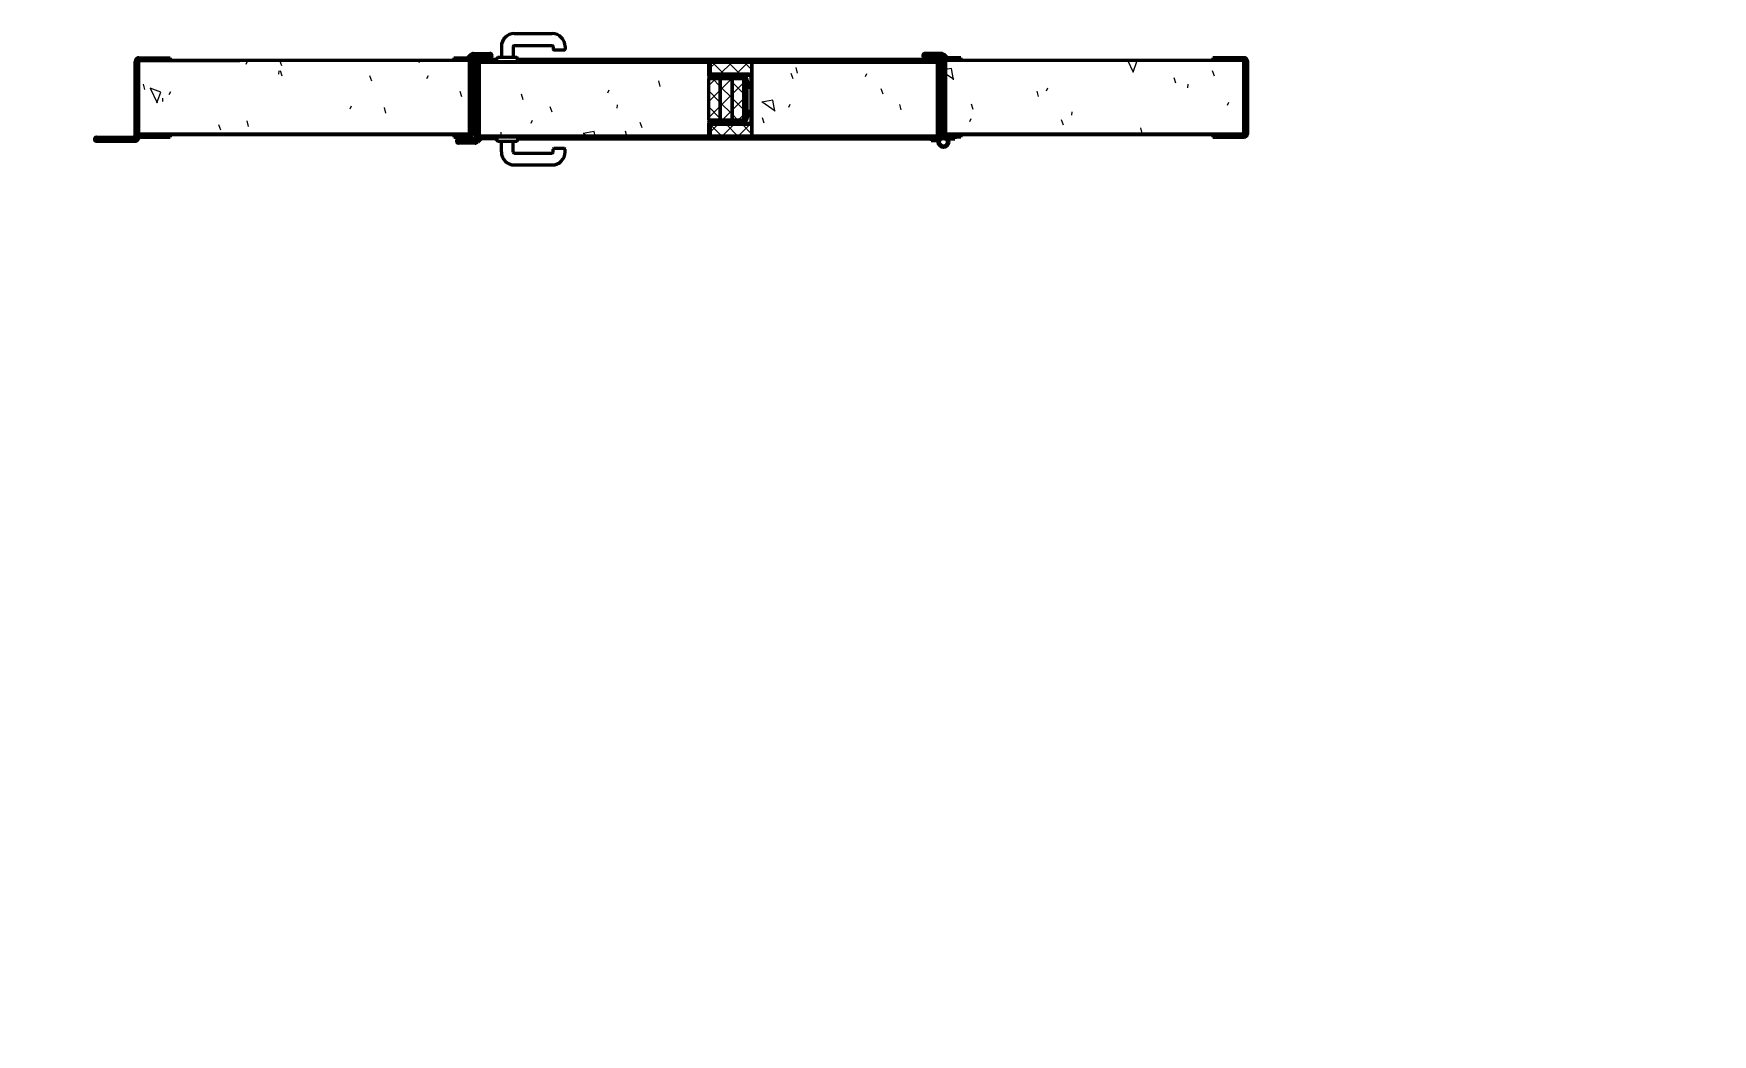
# Model space of a CAD drawing. Header units: millimetres. Extents: x 0 to 3360, y 0 to 297.
# Drawn here: x 1019.7 to 1167.8, y 0 to 88.3 of the extents above; entities that cross this region are included whole.
import ezdxf

# ---------------------------------------------------------------- set-up
doc = ezdxf.new("R2010")
doc.units = ezdxf.units.MM
doc.linetypes.add('K5LT_BASIC', pattern=[0])
doc.layers.add('Системный слой', color=7, linetype='Continuous')
pattern_1 = [(45, (0, 0), (-0.7071068, 0.7071068), []), (135, (0, 0), (-0.7071068, -0.7071068), [])]

# ---------------------------------------------------------------- blocks, each defined once
blk = doc.blocks.new('U593')
at = {"layer": 'Системный слой', "color": 5, "linetype": 'K5LT_BASIC', "lineweight": 60, "true_color": 0x0000ff}
for p, q in [((1060.4, 85.96), (1059.04, 85.96)), ((1060.4, 85.79), (1060.4, 85.96)), ((1058.71, 85.63), (1058.71, 79.13)), ((1058.88, 79.13), (1058.88, 85.63)), ((1059.04, 85.79), (1060.4, 85.79)), ((1058.54, 78.96), (1057.21, 78.96)), ((1058.54, 78.79), (1057.21, 78.79)), ((1058.68, 78.75), (1057.21, 78.75)), ((1058.68, 78.59), (1057.21, 78.59)), ((1059.02, 79.03), (1058.8, 78.8)), ((1059.14, 78.91), (1058.91, 78.68)), ((1060.4, 79.13), (1059.26, 79.13)), ((1060.4, 78.96), (1059.26, 78.96)), ((1060.4, 78.96), (1060.4, 79.13))]:
    blk.add_line(p, q, dxfattribs=at)
for centre, radius, start, end in [((1059.04, 85.63), 0.333, 90, 180), ((1059.04, 85.63), 0.167, 90, 180), ((1057.21, 78.77), 0.188, 90, 270), ((1057.21, 78.77), 0.0208, 90, 270), ((1058.54, 79.13), 0.333, 270, 0), ((1058.54, 79.13), 0.167, 270, 0), ((1058.68, 78.92), 0.167, 270, 315), ((1058.68, 78.92), 0.333, 270, 315), ((1059.26, 78.79), 0.333, 90, 135), ((1059.26, 78.79), 0.167, 90, 135)]:
    blk.add_arc(centre, radius, start, end, dxfattribs=at)
blk = doc.blocks.new('U594')
at = {"layer": 'Системный слой', "color": 5, "linetype": 'K5LT_BASIC', "lineweight": 60, "true_color": 0x0000ff}
for p, q in [((1056.79, 86.13), (1057.93, 86.13)), ((1056.79, 86.13), (1056.79, 85.96)), ((1056.79, 85.96), (1057.93, 85.96)), ((1058.05, 86.18), (1058.28, 86.41)), ((1058.17, 86.06), (1058.4, 86.29)), ((1058.31, 85.96), (1058.31, 79.46)), ((1058.48, 79.46), (1058.48, 85.96)), ((1058.51, 86.5), (1059.98, 86.5)), ((1058.51, 86.34), (1059.98, 86.34)), ((1058.65, 86.29), (1059.98, 86.29)), ((1058.65, 86.13), (1059.98, 86.13)), ((1056.79, 79.29), (1056.79, 79.13)), ((1058.15, 79.29), (1056.79, 79.29)), ((1056.79, 79.13), (1058.15, 79.13))]:
    blk.add_line(p, q, dxfattribs=at)
for centre, radius, start, end in [((1057.93, 86.29), 0.167, 270, 315), ((1057.93, 86.29), 0.333, 270, 315), ((1058.51, 86.17), 0.333, 90, 135), ((1058.65, 85.96), 0.333, 90, 180), ((1058.51, 86.17), 0.167, 90, 135), ((1058.65, 85.96), 0.167, 90, 180), ((1059.98, 86.32), 0.188, 270, 90), ((1059.98, 86.32), 0.0208, 270, 90), ((1058.15, 79.46), 0.333, 270, 0), ((1058.15, 79.46), 0.167, 270, 0)]:
    blk.add_arc(centre, radius, start, end, dxfattribs=at)
blk = doc.blocks.new('U595')
at = {"layer": 'Системный слой', "color": 5, "linetype": 'K5LT_BASIC', "lineweight": 60, "true_color": 0x0000ff}
for p, q in [((1099.81, 86.5), (1098.35, 86.5)), ((1099.81, 86.34), (1098.35, 86.34)), ((1099.68, 86.29), (1098.35, 86.29)), ((1099.68, 86.13), (1098.35, 86.13)), ((1099.85, 79.46), (1099.85, 85.96)), ((1100.16, 86.06), (1099.93, 86.29)), ((1100.01, 85.96), (1100.01, 79.46)), ((1100.28, 86.18), (1100.05, 86.41)), ((1101.53, 86.13), (1100.39, 86.13)), ((1101.53, 85.96), (1100.39, 85.96)), ((1101.53, 86.13), (1101.53, 85.96)), ((1100.18, 79.29), (1101.53, 79.29)), ((1101.53, 79.13), (1100.18, 79.13)), ((1101.53, 79.29), (1101.53, 79.13))]:
    blk.add_line(p, q, dxfattribs=at)
for centre, radius, start, end in [((1098.35, 86.32), 0.188, 90, 270), ((1098.35, 86.32), 0.0208, 90, 270), ((1099.68, 85.96), 0.333, 0, 90), ((1099.68, 85.96), 0.167, 0, 90), ((1099.81, 86.17), 0.333, 45, 90), ((1099.81, 86.17), 0.167, 45, 90), ((1100.39, 86.29), 0.333, 225, 270), ((1100.39, 86.29), 0.167, 225, 270), ((1100.18, 79.46), 0.333, 180, 270), ((1100.18, 79.46), 0.167, 180, 270)]:
    blk.add_arc(centre, radius, start, end, dxfattribs=at)
blk = doc.blocks.new('U596')
at = {"layer": 'Системный слой', "color": 5, "linetype": 'K5LT_BASIC', "lineweight": 60, "true_color": 0x0000ff}
for p, q in [((1098.2, 85.96), (1098.2, 85.79)), ((1098.2, 85.96), (1099.43, 85.96)), ((1099.43, 85.79), (1098.2, 85.79)), ((1099.59, 85.63), (1099.59, 79.29)), ((1099.76, 79.29), (1099.76, 85.63)), ((1099.76, 80.96), (1099.76, 79.29)), ((1098.2, 79.13), (1098.2, 78.96)), ((1099.43, 79.13), (1098.2, 79.13)), ((1098.2, 78.96), (1099.43, 78.96)), ((1099.51, 78.97), (1099.52, 78.96))]:
    blk.add_line(p, q, dxfattribs=at)
for centre, radius, start, end in [((1099.43, 85.63), 0.333, 0, 90), ((1099.43, 85.63), 0.167, 0, 90), ((1099.43, 79.29), 0.333, 270, 0), ((1099.43, 79.29), 0.167, 270, 0)]:
    blk.add_arc(centre, radius, start, end, dxfattribs=at)

msp = doc.modelspace()

# ---------------------------------------------------------------- hatches: boundary and pattern name
at = {"layer": 'Системный слой'}
h = msp.add_hatch(dxfattribs=at)
h.set_pattern_fill('Песок', angle=40, style=0, pattern_type=0)
h.set_pattern_definition([(40, (7.66, 6.428), (-20.5692, 24.5134), [2, -30]), (130, (9.193, 7.713), (-24.5134, -20.5692), [2, -30]), (85, (7.66, 6.428), (-20.56883, 24.51297), [2.828, -42.426]), (60, (9.193, 7.713), (-27.7128, 16), [2, -30]), (150, (10.192, 9.445), (-16, -27.7128), [2, -30]), (105, (9.193, 7.713), (-27.7123, 15.9997), [2.828, -42.426]), (80, (16.853, 14.141), (-26.0974, 4.6017), [1.5, -25]), (170, (17.114, 15.618), (-4.6017, -26.0974), [1.5, -25]), (125, (16.853, 14.141), (-26.09695, 4.6016), [2.121, -35.355]), (100, (-18.796, -15.771), (-15.75692, -2.77837), [1, -15]), (190, (-18.97, -14.787), (2.77837, -15.75692), [1, -15]), (145, (-18.796, -15.771), (-15.75733, -2.77844), [1.414, -21.213]), (70, (1.233, 14.088), (-15.03508, 5.47232), [1, -15]), (160, (1.575, 15.028), (-5.47232, -15.03508), [1, -15]), (115, (1.233, 14.088), (-15.03547, 5.47246), [1.414, -21.213]), (85, (0, 0), (-9.35186, 7.84492), [0.3, -10]), (65, (0, 0), (-2.418448, 6.64463), [0.3, -10]), (105, (0, 0), (-6.193075, 7.658056), [0.5, -12]), (110, (0, 0), (-7.94593, 1.36463), [0.5, -7])])
h.paths.add_polyline_path([(1100.17927, 85.87775), (1126.50706, 85.87775), (1126.50706, 79.37775), (1100.17927, 79.37775)])
h.paths.add_polyline_path([(1058.14767, 79.37775), (1037.90908, 79.37775), (1032.79873, 79.37775), (1029.13206, 79.37775), (1029.00706, 79.37775), (1029.00706, 80.41941), (1029.00706, 85.87775), (1029.13206, 85.87775), (1032.79873, 85.87775), (1058.14767, 85.87775)])
h.paths.add_polyline_path([(1079.17373, 79.21105), (1059.04463, 79.21105), (1059.04463, 85.71105), (1079.17373, 85.71105), (1079.23265, 85.68664), (1079.25706, 85.62772), (1079.25706, 84.50272), (1079.29367, 84.41433), (1079.38206, 84.37772), (1079.34039, 84.37772), (1079.34039, 84.29438), (1079.25706, 84.29438), (1079.25706, 80.62772), (1079.34039, 80.62772), (1079.34039, 80.54438), (1079.38206, 80.54438), (1079.29367, 80.50777), (1079.25706, 80.41938), (1079.25706, 79.29438), (1079.23265, 79.23546)])
h.paths.add_polyline_path([(1099.42633, 79.21105), (1083.09039, 79.21105), (1083.09039, 80.50272), (1083.09039, 84.41938), (1083.09039, 84.66938), (1083.09039, 85.71105), (1099.42633, 85.71105)])
h.paths.add_polyline_path([(1079.42373, 80.25272), (1082.84039, 80.25272), (1083.09039, 80.25272), (1083.09039, 79.21105), (1079.42373, 79.21105)])
h = msp.add_hatch(dxfattribs=at)
h.set_pattern_fill('Неметалл', angle=45, style=0, pattern_type=0)
h.set_pattern_definition(pattern_1)
h.paths.add_polyline_path([(1079.42373, 85.71105), (1083.09039, 85.71105), (1083.09039, 84.66938), (1082.84039, 84.66938), (1079.42373, 84.66938)])
h = msp.add_hatch(dxfattribs=at)
h.set_pattern_fill('Металл', angle=45, style=0, pattern_type=0)
h.set_pattern_definition([(45, (0, 0), (-2.12132, 2.12132), [])])
h.paths.add_polyline_path([(1082.84039, 80.25272), (1079.42373, 80.25272), (1079.42373, 80.33605), (1082.84039, 80.33605), (1082.95825, 80.38486), (1083.00706, 80.50272), (1083.00706, 84.41938), (1082.95825, 84.53723), (1082.84039, 84.58605), (1079.42373, 84.58605), (1079.42373, 84.66938), (1082.84039, 84.66938), (1083.00793, 84.60494), (1083.0891, 84.44483), (1083.09039, 84.41938), (1083.09039, 80.50272), (1083.02595, 80.33518), (1082.86584, 80.25401)])
h = msp.add_hatch(dxfattribs=at)
h.set_pattern_fill('Неметалл', angle=45, style=0, pattern_type=0)
h.set_pattern_definition(pattern_1)
h.paths.add_polyline_path([(1079.25706, 80.62772), (1079.25706, 84.29438), (1079.34039, 84.29438), (1080.29873, 84.29438), (1080.29873, 80.62772)])
h = msp.add_hatch(dxfattribs=at)
h.set_pattern_fill('Неметалл', angle=45, style=0, pattern_type=0)
h.set_pattern_definition(pattern_1)
h.paths.add_polyline_path([(1081.34039, 84.29438), (1081.34039, 80.62772), (1080.29873, 80.62772), (1080.29873, 84.29438)])
h = msp.add_hatch(dxfattribs=at)
h.set_pattern_fill('Неметалл', angle=45, style=0, pattern_type=0)
h.set_pattern_definition(pattern_1)
h.paths.add_polyline_path([(1082.38206, 84.29438), (1082.38206, 80.62772), (1081.34039, 80.62772), (1081.34039, 84.29438)])
h = msp.add_hatch(dxfattribs=at)
h.set_pattern_fill('Неметалл', angle=45, style=0, pattern_type=0)
h.set_pattern_definition(pattern_1)
h.paths.add_polyline_path([(1079.42373, 80.25272), (1083.09039, 80.25272), (1083.09039, 79.21105), (1079.42373, 79.21105)])

# ---------------------------------------------------------------- linework, layer by layer
at = {"layer": 'Системный слой', "color": 5, "linetype": 'K5LT_BASIC', "lineweight": 60, "true_color": 0x0000ff}
for p, q in [((1062.13024, 88.25272), (1065.46357, 88.25272)), ((1029.00706, 86.12775), (1031.75706, 86.12775)), ((1031.75706, 85.96108), (1029.00706, 85.96108)), ((1029.00706, 80.41941), (1029.00706, 85.91941)), ((1029.00706, 85.91941), (1058.14767, 85.91941)), ((1031.75706, 86.12775), (1031.75706, 85.96108)), ((1058.14767, 85.91941), (1058.14767, 79.33608)), ((1059.04463, 85.96105), (1058.481, 85.96105)), ((1060.58857, 85.96105), (1060.39887, 85.96105)), ((1060.58857, 85.79438), (1060.58857, 86.06522)), ((1062.33857, 86.14855), (1060.6719, 86.14855)), ((1060.9844, 87.10688), (1060.9844, 86.14855)), ((1062.02607, 87.10688), (1062.02607, 86.14855)), ((1062.13024, 87.21105), (1065.46357, 87.21105)), ((1062.4219, 85.79438), (1062.4219, 86.06522)), ((1098.19873, 85.96105), (1062.4219, 85.96105)), ((1065.56774, 87.10688), (1065.56774, 86.85688)), ((1065.6094, 86.81522), (1066.56774, 86.81522)), ((1066.6094, 87.10688), (1066.6094, 86.85688)), ((1100.17927, 85.91941), (1126.50706, 85.91941)), ((1100.17927, 85.91941), (1100.17927, 79.33608)), ((1123.75706, 86.12775), (1123.75706, 85.96108)), ((1126.50706, 86.12775), (1123.75706, 86.12775)), ((1123.75706, 85.96108), (1126.50706, 85.96108)), ((1126.50706, 85.87775), (1126.50706, 85.91941)), ((1028.67373, 79.29441), (1028.67373, 85.79441)), ((1028.84039, 85.79441), (1028.84039, 79.29441)), ((1058.14767, 85.87775), (1029.00706, 85.87775)), ((1029.13206, 85.87775), (1032.79873, 85.87775)), ((1032.79873, 85.87775), (1037.90908, 85.87775)), ((1059.04463, 85.75272), (1079.17373, 85.75272)), ((1059.04463, 79.16938), (1059.04463, 85.75272)), ((1079.17373, 85.71105), (1059.04463, 85.71105)), ((1060.39887, 85.79438), (1098.19873, 85.79438)), ((1079.25706, 85.62772), (1079.25706, 84.50272)), ((1079.29873, 84.50272), (1079.29873, 85.62772)), ((1079.29873, 85.62772), (1079.29873, 84.66938)), ((1079.34039, 84.66938), (1079.34039, 85.62772)), ((1079.42373, 85.75272), (1099.42633, 85.75272)), ((1079.42373, 85.71105), (1079.42373, 84.66938)), ((1099.42633, 85.71105), (1079.42373, 85.71105)), ((1079.42373, 84.66938), (1079.42373, 84.58605)), ((1082.84039, 84.66938), (1079.42373, 84.66938)), ((1079.42373, 84.66938), (1083.09039, 84.66938)), ((1081.00706, 84.58605), (1079.42373, 84.58605)), ((1079.42373, 84.58605), (1082.84039, 84.58605)), ((1079.42373, 84.54438), (1081.00706, 84.54438)), ((1081.00706, 84.54438), (1081.00706, 84.58605)), ((1083.09039, 84.66938), (1083.09039, 85.71105)), ((1083.09039, 85.71105), (1083.09039, 79.21105)), ((1099.42633, 85.75272), (1099.42633, 79.16938)), ((1126.50706, 85.87775), (1100.17927, 85.87775)), ((1126.50706, 79.33608), (1126.50706, 85.87775)), ((1126.67373, 85.79441), (1126.67373, 79.46108)), ((1126.84039, 79.46108), (1126.84039, 85.79441)), ((1080.29873, 84.29438), (1079.25706, 84.29438)), ((1079.25706, 84.29438), (1079.25706, 80.62772)), ((1079.34039, 84.37772), (1079.34039, 84.29438)), ((1082.42373, 84.37772), (1079.34039, 84.37772)), ((1079.34039, 84.29438), (1082.42373, 84.29438)), ((1082.34039, 84.41938), (1079.38206, 84.41938)), ((1079.38206, 84.37772), (1082.34039, 84.37772)), ((1081.34039, 84.29438), (1080.29873, 84.29438)), ((1080.29873, 84.29438), (1080.29873, 80.62772)), ((1080.29873, 80.62772), (1080.29873, 84.29438)), ((1081.34039, 80.62772), (1081.34039, 84.29438)), ((1082.38206, 84.29438), (1081.34039, 84.29438)), ((1081.34039, 84.29438), (1081.34039, 80.62772)), ((1082.38206, 80.62772), (1082.38206, 84.29438)), ((1082.59039, 84.12772), (1082.59039, 80.79438)), ((1082.67373, 80.79438), (1082.67373, 84.12772)), ((1082.67373, 84.04438), (1082.67373, 83.37772)), ((1082.67373, 83.37772), (1082.71539, 83.37772)), ((1082.71539, 84.04438), (1082.71539, 83.37772)), ((1083.00706, 84.41938), (1083.00706, 80.50272)), ((1083.09039, 80.50272), (1083.09039, 84.41938)), ((1082.71539, 81.54438), (1082.67373, 81.54438)), ((1082.67373, 81.54438), (1082.67373, 80.87772)), ((1082.71539, 81.54438), (1082.71539, 80.87772)), ((1029.00706, 79.33608), (1029.00706, 80.41941)), ((1079.25706, 80.62772), (1080.29873, 80.62772)), ((1079.25706, 80.41938), (1079.25706, 79.29438)), ((1079.29873, 79.29438), (1079.29873, 80.41938)), ((1079.29873, 80.25272), (1079.29873, 79.29438)), ((1082.42373, 80.62772), (1079.34039, 80.62772)), ((1079.34039, 80.62772), (1079.34039, 80.54438)), ((1079.34039, 80.54438), (1082.42373, 80.54438)), ((1079.34039, 79.29438), (1079.34039, 80.25272)), ((1082.34039, 80.54438), (1079.38206, 80.54438)), ((1079.38206, 80.50272), (1082.34039, 80.50272)), ((1081.00706, 80.37772), (1079.42373, 80.37772)), ((1079.42373, 80.33605), (1081.00706, 80.33605)), ((1082.84039, 80.33605), (1079.42373, 80.33605)), ((1079.42373, 80.33605), (1079.42373, 80.25272)), ((1079.42373, 80.25272), (1079.42373, 79.21105)), ((1083.09039, 80.25272), (1079.42373, 80.25272)), ((1079.42373, 80.25272), (1082.84039, 80.25272)), ((1080.29873, 80.62772), (1081.34039, 80.62772)), ((1081.00706, 80.33605), (1081.00706, 80.37772)), ((1081.34039, 80.62772), (1082.38206, 80.62772)), ((1083.09039, 79.21105), (1083.09039, 80.25272)), ((1025.27789, 79.12775), (1028.50706, 79.12775)), ((1028.50706, 78.96108), (1025.27789, 78.96108)), ((1025.27789, 78.91941), (1028.63982, 78.91941)), ((1025.27789, 78.75275), (1028.63982, 78.75275)), ((1028.75767, 78.96823), (1028.9862, 79.19675)), ((1028.87553, 78.85038), (1029.10405, 79.0789)), ((1029.00706, 79.37775), (1037.90908, 79.37775)), ((1058.14767, 79.33608), (1029.00706, 79.33608)), ((1032.79873, 79.37775), (1029.13206, 79.37775)), ((1029.2219, 79.29438), (1031.75735, 79.29438)), ((1029.2219, 79.12772), (1031.75735, 79.12772)), ((1031.75706, 79.29438), (1031.75706, 79.29441)), ((1031.75735, 79.12775), (1031.75706, 79.12775)), ((1031.75735, 79.29438), (1031.75735, 79.12772)), ((1058.14767, 79.37775), (1032.79873, 79.37775)), ((1079.17373, 79.21105), (1059.04463, 79.21105)), ((1079.17373, 79.16938), (1059.04463, 79.16938)), ((1098.19873, 79.12772), (1060.39887, 79.12772)), ((1060.39887, 78.96102), (1060.58857, 78.96102)), ((1060.58857, 79.12772), (1060.58857, 78.85688)), ((1060.6719, 78.77355), (1062.33857, 78.77355)), ((1060.9844, 77.81522), (1060.9844, 78.77355)), ((1062.02607, 77.81522), (1062.02607, 78.77355)), ((1062.4219, 79.12772), (1062.4219, 78.85688)), ((1062.4219, 78.96102), (1098.19873, 78.96105)), ((1099.42633, 79.21105), (1079.42373, 79.21105)), ((1099.42633, 79.16938), (1079.42373, 79.16938)), ((1098.91592, 78.96105), (1098.91592, 78.79438)), ((1099.47627, 78.79438), (1098.91592, 78.79438)), ((1099.60127, 78.96105), (1099.3779, 78.96105)), ((1099.47627, 78.79438), (1099.60127, 78.91938)), ((1099.60127, 78.96105), (1099.60127, 78.91938)), ((1126.50706, 79.37775), (1100.17927, 79.37775)), ((1126.50706, 79.33608), (1100.17927, 79.33608)), ((1100.23786, 79.12772), (1100.23786, 79.08605)), ((1100.36286, 78.96105), (1100.23786, 79.08605)), ((1100.36286, 78.96105), (1100.98786, 78.96105)), ((1100.98786, 79.12772), (1100.98786, 78.96105)), ((1123.75706, 79.29441), (1123.75706, 79.12775)), ((1126.50706, 79.29441), (1123.75706, 79.29441)), ((1123.75706, 79.12775), (1126.50706, 79.12775)), ((1062.13024, 77.71105), (1065.46357, 77.71105)), ((1065.56774, 77.81522), (1065.56774, 78.06522)), ((1066.56774, 78.10688), (1065.6094, 78.10688)), ((1066.6094, 77.81522), (1066.6094, 78.06522)), ((1062.13024, 76.66938), (1065.46357, 76.66938))]:
    msp.add_line(p, q, dxfattribs=at)
for radius in [0.46406, 0.33757]:
    msp.add_circle((1099.99357, 78.67205), radius, dxfattribs=at)
for centre, radius, start, end in [((1062.13024, 87.10688), 1.14583, 90, 180), ((1065.46357, 87.10688), 1.14583, 0, 90), ((1029.00706, 85.79441), 0.33333, 90, 180), ((1029.00706, 85.79441), 0.16667, 90, 180), ((1060.6719, 86.06522), 0.08333, 90, 180), ((1062.13024, 87.10688), 0.10417, 90, 180), ((1062.33857, 86.06522), 0.08333, 0, 90), ((1065.46357, 87.10688), 0.10417, 0, 90), ((1065.6094, 86.85688), 0.04167, 180, 270), ((1066.56774, 86.85688), 0.04167, 270, 0), ((1126.50706, 85.79441), 0.33333, 0, 90), ((1126.50706, 85.79441), 0.16667, 0, 90), ((1079.17373, 85.62772), 0.125, 0, 90), ((1079.17373, 85.62772), 0.08333, 0, 90), ((1079.38206, 84.50272), 0.125, 180, 270), ((1079.42373, 85.62772), 0.125, 90, 180), ((1079.42373, 84.66938), 0.125, 180, 270), ((1079.38206, 84.50272), 0.08333, 180, 270), ((1079.42373, 85.62772), 0.08333, 90, 180), ((1079.42373, 84.66938), 0.08333, 180, 270), ((1082.84039, 84.41938), 0.25, 0, 90), ((1082.84039, 84.41938), 0.16667, 0, 90), ((1082.34039, 84.04438), 0.375, 0, 90), ((1082.34039, 84.04438), 0.33333, 0, 90), ((1082.42373, 84.12772), 0.25, 0, 90), ((1082.42373, 84.12772), 0.16667, 0, 90), ((1079.38206, 80.41938), 0.125, 90, 180), ((1079.38206, 80.41938), 0.08333, 90, 180), ((1079.42373, 80.25272), 0.125, 90, 180), ((1079.42373, 80.25272), 0.08333, 90, 180), ((1082.34039, 80.87772), 0.375, 270, 0), ((1082.34039, 80.87772), 0.33333, 270, 0), ((1082.42373, 80.79438), 0.16667, 270, 0), ((1082.42373, 80.79438), 0.25, 270, 0), ((1082.84039, 80.50272), 0.16667, 270, 0), ((1082.84039, 80.50272), 0.25, 270, 0), ((1025.27789, 78.94025), 0.1875, 90, 270), ((1025.27789, 78.94025), 0.02083, 90, 270), ((1028.50706, 79.29441), 0.33333, 270, 0), ((1028.50706, 79.29441), 0.16667, 270, 0), ((1028.63982, 79.08608), 0.16667, 270, 315), ((1028.63982, 79.08608), 0.33333, 270, 315), ((1029.2219, 78.96105), 0.33333, 90, 135), ((1029.2219, 78.96105), 0.16667, 90, 135), ((1060.6719, 78.85688), 0.08333, 180, 270), ((1062.33857, 78.85688), 0.08333, 270, 0), ((1079.17373, 79.29438), 0.08333, 270, 0), ((1079.17373, 79.29438), 0.125, 270, 0), ((1079.42373, 79.29438), 0.125, 180, 270), ((1079.42373, 79.29438), 0.08333, 180, 270), ((1126.50706, 79.46108), 0.33333, 270, 0), ((1126.50706, 79.46108), 0.16667, 270, 0), ((1062.13024, 77.81522), 1.14583, 180, 270), ((1062.13024, 77.81522), 0.10417, 180, 270), ((1065.46357, 77.81522), 1.14583, 270, 0), ((1065.46357, 77.81522), 0.10417, 270, 0), ((1065.6094, 78.06522), 0.04167, 90, 180), ((1066.56774, 78.06522), 0.04167, 0, 90)]:
    msp.add_arc(centre, radius, start, end, dxfattribs=at)

# ---------------------------------------------------------------- block references
at = {"layer": 'Системный слой'}
for name in ['U594', 'U593', 'U595', 'U596']:
    msp.add_blockref(name, (0, 0), dxfattribs=at)

doc.saveas('drawing.dxf')
